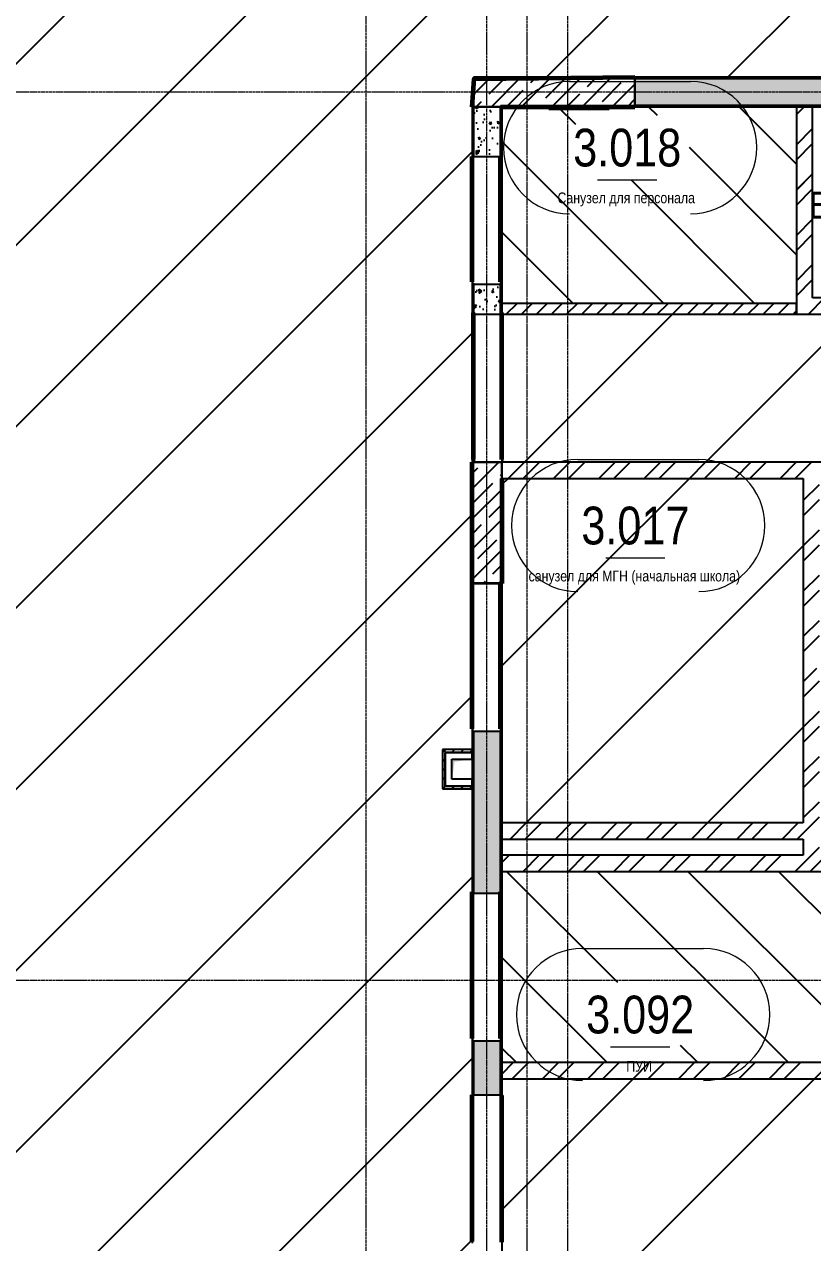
# Model space of a CAD drawing. Header units: millimetres. Extents: x 538266 to 1167394, y 114608 to 637157.
# Drawn here: x 1055296 to 1061154, y 549421 to 558471 of the extents above; entities that cross this region are included whole.
import ezdxf
from ezdxf.enums import TextEntityAlignment as Align

# ---------------------------------------------------------------- set-up
doc = ezdxf.new("R2010")
doc.units = ezdxf.units.MM
doc.linetypes.add('CENTER2', pattern=[28.575, 19.05, -3.175, 3.175, -3.175])
doc.linetypes.add('HIDDEN2', pattern=[4.7625, 3.175, -1.5875])
doc.layers.get('Defpoints').update_dxf_attribs({"color": 140})
for name, color, linetype, lineweight in [('0) шт стен 3 эт', 150, 'Continuous', 60), ('АР_Area', 5, 'Continuous', 5), ('АР_Колонны', 70, 'Continuous', 30), ('АР_Стены ГКЛ', 1, 'Continuous', 15), ('АР_Стены ЖБ', 7, 'Continuous', 35), ('АР_Стены кирпич', 32, 'Continuous', 20), ('АР_Стены ПЕНОблок', 52, 'Continuous', 20), ('АР_Тонкая', 254, 'Continuous', 5), ('АР_Штриховка', 8, 'Continuous', 0), ('ВК_Шахты', 5, 'Continuous', 9)]:
    doc.layers.add(name, color=color, linetype=linetype, lineweight=lineweight)
doc.layers.add('РД_Оси_100', color=7, linetype='Continuous', lineweight=0, true_color=0x525252)
doc.layers.add('РД_Проем', color=230, linetype='Continuous', lineweight=0, plot=False)
doc.layers.add('РД_проем_инж перемыч_подсчет', color=50, linetype='Continuous', plot=False)
doc.layers.add('ФВ-5', color=7, linetype='Continuous')
doc.styles.add('style1', font='ARIALN.TTF')
pattern_1 = [(45, (480135.4, 374055.5), (-168.3798, 168.3798), []), (45, (480247.65, 374055.5), (-168.3798, 168.3798), [])]

# ---------------------------------------------------------------- blocks, each defined once
blk = doc.blocks.new('СОШ_2200_АР_ОСИ_М100_28.05.24')
at = {"layer": 'РД_Оси_100', "color": 251, "linetype": 'CENTER2', "true_color": 0x636466}
for p, q in [((29555, 61200), (-5954.958, 61200)), ((29555, 54600), (-5954.958, 54600))]:
    blk.add_line(p, q, dxfattribs=at)
for points in [[(11400, 139938.679), (11400, -6155)], [(12000.12, -6155), (12300, -5755), (12300, 139538.679), (12000, 139938.679)], [(12600, -6155), (12600, 139938.679)], [(13200, -6155), (12900, -5755), (12900, 139538.679), (13220.167, 139939.357)]]:
    blk.add_lwpolyline(points, dxfattribs=at)
blk = doc.blocks.new('MOK-МаркаПом_овал_ареал')
for p, q in [((-5.36, 6.14), (5.89, 6.14)), ((-2.75, -3), (2.75, -3))]:
    blk.add_line(p, q)
for centre, radius, start, end in [((-5.36, 0), 6.14, 90, 270), ((5.89, 0), 6.14, 270, 90), ((-7.41, 0), 7.16, 0, 0.001)]:
    blk.add_arc(centre, radius, start, end)
at = {"color": 0, "style": 'style1'}
blk.add_attdef('АР-ПОМЕЩЕНИЕ:НОМЕР', text='', height=3, dxfattribs=at).set_placement((0.26, 0), align=Align.MIDDLE)
at = {"layer": 'Defpoints', "color": 2, "style": 'style1'}
blk.add_attdef('АР-ПОМЕЩЕНИЕ:НАИМЕНОВАНИЕ', text='', height=1, dxfattribs=at).set_placement((-0.09, -4.81), align=Align.MIDDLE)
blk = doc.blocks.new('3_этаж1')
at = {"layer": 'АР_Стены ГКЛ', "linetype": 'Continuous', "lineweight": 25, "true_color": 0x000000}
h = blk.add_hatch(dxfattribs=at)
h.set_pattern_fill('ANSI31', color=18, scale=15, style=0)
h.set_pattern_definition([(45, (480135.397, 374055.493), (-33.6759605, 33.6759605), [])])
h.paths.add_polyline_path([(696353.6, 552793.5), (696373.6, 552813.5), (696373.6, 553063.5), (696353.6, 553083.5)], flags=0)
h = blk.add_hatch(dxfattribs=at)
h.set_pattern_fill('ANSI31', color=18, scale=15, style=0)
h.set_pattern_definition([(45, (480135.397, 374055.493), (-33.6759605, 33.6759605), [])])
h.paths.add_polyline_path([(696353.6, 553083.5), (696373.6, 553063.5), (696573.6, 553063.5), (696573.6, 553083.5)], flags=0)
h = blk.add_hatch(dxfattribs=at)
h.set_pattern_fill('ANSI31', color=18, scale=15, angle=360, style=0)
h.set_pattern_definition([(45, (480135.397, 374055.493), (-33.6759605, 33.6759605), [])])
h.paths.add_polyline_path([(696573.6, 552793.5), (696573.6, 552813.5), (696373.6, 552813.5), (696353.6, 552793.5)], flags=0)
at = {"layer": 'АР_Штриховка', "linetype": 'Continuous', "lineweight": 25, "true_color": 0x000000}
h = blk.add_hatch(dxfattribs=at)
h.set_pattern_fill('AR-CONC', color=18, angle=405, style=0)
h.set_pattern_definition([(95, (480135.4, 374055.5), (140.09465, 117.55338), [19.05, -209.55]), (40, (480135.4, 374055.5), (-160.01845, 110.17673), [15.24, -167.64058]), (145.451445, (480147.07, 374065.29), (-19.9238, 227.7301), [16.19001, -178.09024]), (91.1842, (480099.48, 374091.41), (221.41024, 161.95341), [28.575, -314.325]), (141.63556, (480117.93, 374104.9), (-7.08662, 342.82676), [24.28502, -267.1356]), (36.18415, (480099.48, 374091.4), (-7.08662, 342.82676), [22.85997, -251.45973]), (66, (480126.42, 374100.4), (179.51998, 34.89515), [19.05, -209.55]), (11, (480126.42, 374100.4), (-86.53993, 173.94119), [15.24, -167.64]), (116.451445, (480141.38, 374103.3), (92.98005, 208.83634), [16.19001, -178.08994]), (82.5, (480135.4, 374055.49), (-57.605469, 61.973414), [0, -165.608, 0, -170.18, 0, -168.275]), (52.5, (480135.4, 374055.49), (-23.589727, 118.087), [0, -97.028, 0, -161.798, 0, -64.135]), (12.5, (480095.345, 374015.44), (99.927863, 91.826196), [0, -63.5, 0, -198.12, 0, -262.89]), (2.5, (480077.38, 373997.48), (86.763904, 122.722393), [0, -82.55, 0, -131.572, 0, -186.69])])
h.paths.add_polyline_path([(704363.6, 557868.7), (704363.6, 558068.7), (697783.6, 558068.7), (697783.6, 557868.7)], flags=0)
h = blk.add_hatch(dxfattribs=at)
h.set_pattern_fill('AR-CONC', color=18, angle=45, style=0)
h.set_pattern_definition([(95, (480135.4, 374055.5), (140.09465, 117.55338), [19.05, -209.55]), (40, (480135.4, 374055.5), (-160.01845, 110.17673), [15.24, -167.64058]), (145.451445, (480147.07, 374065.29), (-19.9238, 227.7301), [16.19001, -178.09024]), (91.1842, (480099.48, 374091.41), (221.41024, 161.95341), [28.575, -314.325]), (141.63556, (480117.93, 374104.9), (-7.08662, 342.82676), [24.28502, -267.1356]), (36.18415, (480099.48, 374091.4), (-7.08662, 342.82676), [22.85997, -251.45973]), (66, (480126.42, 374100.4), (179.51998, 34.89515), [19.05, -209.55]), (11, (480126.42, 374100.4), (-86.53993, 173.94119), [15.24, -167.64]), (116.451445, (480141.38, 374103.3), (92.98005, 208.83634), [16.19001, -178.08994]), (82.5, (480135.4, 374055.49), (-57.605469, 61.973414), [0, -165.608, 0, -170.18, 0, -168.275]), (52.5, (480135.4, 374055.49), (-23.589727, 118.087), [0, -97.028, 0, -161.798, 0, -64.135]), (12.5, (480095.345, 374015.44), (99.927863, 91.826196), [0, -63.5, 0, -198.12, 0, -262.89]), (2.5, (480077.38, 373997.48), (86.763904, 122.722393), [0, -82.55, 0, -131.572, 0, -186.69])])
h.paths.add_polyline_path([(696583.6, 555218.7), (696783.6, 555218.7), (696783.6, 555218.7), (696583.6, 555218.7)], flags=0)
h.paths.add_polyline_path([(696583.6, 556318.7), (696783.6, 556318.7), (696783.6, 556538.7), (696583.6, 556538.7)], flags=0)
h.paths.add_polyline_path([(696583.6, 557488.7), (696783.6, 557488.7), (696783.6, 557858.7), (696583.6, 557858.7)], flags=0)
h = blk.add_hatch(dxfattribs=at)
h.set_pattern_fill('ANSI32', color=18, scale=25, angle=-360, style=0)
h.set_pattern_definition(pattern_1)
h.paths.add_polyline_path([(699103.6, 557868.7), (698983.6, 557868.7), (698983.6, 556318.7), (699103.6, 556438.7)], flags=0)
at = {"layer": 'АР_Штриховка', "linetype": 'Continuous', "lineweight": 25, "ltscale": 0.5, "true_color": 0x000000}
h = blk.add_hatch(dxfattribs=at)
h.set_pattern_fill('ANSI31', color=18, scale=25, angle=360, style=0)
h.set_pattern_definition([(45, (480135.4, 374055.49), (-56.1266, 56.1266), [])])
h.paths.add_polyline_path([(698983.6, 556318.7), (698983.6, 556398.7), (696783.6, 556398.7), (696783.6, 556318.7)], flags=0)
at = {"layer": 'АР_Штриховка', "linetype": 'Continuous', "lineweight": 25, "true_color": 0x000000}
h = blk.add_hatch(dxfattribs=at)
h.set_pattern_fill('ANSI32', color=18, scale=25, style=0)
h.set_pattern_definition([(45, (480135.4, 374055.5), (-168.3798, 168.3798), []), (45, (480247.65, 374055.5), (-168.3798, 168.3798), [])])
h.paths.add_polyline_path([(699103.6, 556438.7), (698983.6, 556318.7), (699353.6, 556318.7), (699393.6, 556408.7), (699353.6, 556438.7)], flags=0)
h.paths.add_polyline_path([(699473.6, 556438.7), (699393.6, 556408.7), (699353.6, 556318.7), (701753.6, 556318.7), (701713.6, 556408.7), (701633.6, 556438.7)], flags=0)
h.paths.add_polyline_path([(701753.6, 556438.7), (701713.6, 556408.7), (701753.6, 556318.7)], flags=0)
h = blk.add_hatch(dxfattribs=at)
h.set_pattern_fill('ANSI32', color=18, scale=25, angle=-360, style=0)
h.set_pattern_definition([(45, (480135.4, 374055.5), (-168.3798, 168.3798), []), (45, (480247.65, 374055.5), (-168.3798, 168.3798), [])])
h.paths.add_polyline_path([(696793.6, 555218.7), (696793.6, 555098.7), (699033.6, 555098.7), (699073.6, 555128.7), (699033.6, 555218.7)], flags=0)
h.paths.add_polyline_path([(699033.6, 555218.7), (699073.6, 555128.7), (699153.6, 555098.7), (699653.6, 555098.7), (699653.6, 555218.7)], flags=0)
h = blk.add_hatch(dxfattribs=at)
h.set_pattern_fill('ANSI32', color=18, scale=25, angle=-360, style=0)
h.set_pattern_definition(pattern_1)
h.paths.add_polyline_path([(699153.6, 555098.7), (699073.6, 555128.7), (699033.6, 555098.7), (699033.6, 553664), (699123.6, 553704), (699153.6, 553784)], flags=0)
h.paths.add_polyline_path([(699153.6, 553664), (699123.6, 553704), (699033.6, 553664), (699033.6, 552538.7), (699063.6, 552498.7), (699153.6, 552538.7)], flags=0)
h.paths.add_polyline_path([(699153.6, 552538.7), (699063.6, 552498.7), (699033.6, 552418.7), (699033.6, 552298.7), (699073.6, 552268.7), (699153.6, 552298.7)], flags=0)
h = blk.add_hatch(dxfattribs=at)
h.set_pattern_fill('AR-CONC', color=18, angle=45, style=0)
h.set_pattern_definition([(95, (480135.4, 374055.5), (140.09465, 117.55338), [19.05, -209.55]), (40, (480135.4, 374055.5), (-160.01845, 110.17673), [15.24, -167.64058]), (145.451445, (480147.07, 374065.29), (-19.9238, 227.7301), [16.19001, -178.09024]), (91.1842, (480099.48, 374091.41), (221.41024, 161.95341), [28.575, -314.325]), (141.63556, (480117.93, 374104.9), (-7.08662, 342.82676), [24.28502, -267.1356]), (36.18415, (480099.48, 374091.4), (-7.08662, 342.82676), [22.85997, -251.45973]), (66, (480126.42, 374100.4), (179.51998, 34.89515), [19.05, -209.55]), (11, (480126.42, 374100.4), (-86.53993, 173.94119), [15.24, -167.64]), (116.451445, (480141.38, 374103.3), (92.98005, 208.83634), [16.19001, -178.08994]), (82.5, (480135.4, 374055.49), (-57.605469, 61.973414), [0, -165.608, 0, -170.18, 0, -168.275]), (52.5, (480135.4, 374055.49), (-23.589727, 118.087), [0, -97.028, 0, -161.798, 0, -64.135]), (12.5, (480095.345, 374015.44), (99.927863, 91.826196), [0, -63.5, 0, -198.12, 0, -262.89]), (2.5, (480077.38, 373997.48), (86.763904, 122.722393), [0, -82.55, 0, -131.572, 0, -186.69])])
h.paths.add_polyline_path([(696583.6, 549417.7), (696783.6, 549417.7), (696783.6, 549418.7), (696583.6, 549418.7)], flags=0)
h.paths.add_polyline_path([(696583.6, 550518.7), (696783.6, 550518.7), (696783.6, 550638.7), (696583.6, 550638.7)], flags=0)
h.paths.add_polyline_path([(696583.6, 550638.7), (696783.6, 550638.7), (696783.6, 550918.7), (696583.6, 550918.7)], flags=0)
h.paths.add_polyline_path([(696583.6, 552018.7), (696783.6, 552018.7), (696783.6, 552298.7), (696583.6, 552298.7)], flags=0)
h.paths.add_polyline_path([(696583.6, 552298.7), (696783.6, 552298.7), (696783.6, 552538.7), (696583.6, 552538.7)], flags=0)
h.paths.add_polyline_path([(696583.6, 552538.7), (696783.6, 552538.7), (696783.6, 553218.7), (696583.6, 553218.7)], flags=0)
h.paths.add_polyline_path([(696583.6, 554318.7), (696783.6, 554318.7), (696783.6, 554319.7), (696583.6, 554319.7)], flags=0)
h = blk.add_hatch(dxfattribs=at)
h.set_pattern_fill('ANSI32', color=18, scale=25, angle=360, style=0)
h.set_pattern_definition(pattern_1)
h.paths.add_polyline_path([(699033.6, 552418.7), (699063.6, 552498.7), (699033.6, 552538.7), (696793.6, 552538.7), (696793.6, 552418.7)], flags=0)
h = blk.add_hatch(dxfattribs=at)
h.set_pattern_fill('ANSI32', color=18, scale=25, angle=360, style=0)
h.set_pattern_definition(pattern_1)
h.paths.add_polyline_path([(704383.6, 552178.7), (704383.6, 552298.7), (702623.5, 552298.7), (702583.5, 552268.7), (702623.5, 552178.7)], flags=0)
h.paths.add_polyline_path([(702623.5, 552178.7), (702583.5, 552268.7), (702503.5, 552298.7), (701553.6, 552298.7), (701513.6, 552268.7), (701553.6, 552178.7)], flags=0)
h.paths.add_polyline_path([(701553.6, 552178.7), (701513.6, 552268.7), (701433.6, 552298.7), (700603.6, 552298.7), (700563.6, 552208.7), (700603.6, 552178.7)], flags=0)
h.paths.add_polyline_path([(700483.6, 552178.7), (700563.6, 552208.7), (700603.6, 552298.7), (699873.6, 552298.7), (699793.6, 552268.7), (699753.6, 552178.7)], flags=0)
h.paths.add_polyline_path([(699753.6, 552178.7), (699793.6, 552268.7), (699753.6, 552298.7), (699153.6, 552298.7), (699073.6, 552268.7), (699033.6, 552178.7)], flags=0)
h.paths.add_polyline_path([(699033.6, 552178.7), (699073.6, 552268.7), (699033.6, 552298.7), (696793.6, 552298.7), (696793.6, 552178.7)], flags=0)
h = blk.add_hatch(dxfattribs=at)
h.set_pattern_fill('ANSI32', color=18, scale=25, style=0)
h.set_pattern_definition([(45, (480135.4, 374055.5), (-168.3798, 168.3798), []), (45, (480247.65, 374055.5), (-168.3798, 168.3798), [])])
h.paths.add_polyline_path([(696793.6, 550758.7), (696793.6, 550638.7), (700603.6, 550638.7), (700563.6, 550728.7), (700483.6, 550758.7)], flags=0)
h.paths.add_polyline_path([(700603.6, 550758.7), (700563.6, 550728.7), (700603.6, 550638.7), (700803.6, 550638.7), (700803.6, 550758.7)], flags=0)
at = {"color": 18, "lineweight": 25, "true_color": 0x000000}
for p, q in [((697642.8, 557858.7), (697092.8, 557858.7)), ((697092.8, 557858.7), (697642.8, 557858.7)), ((697642.8, 557858.7), (697092.8, 557858.7)), ((697092.8, 557858.7), (697642.8, 557858.7)), ((697592.4, 557838.7), (697143.1, 557838.7)), ((697592.4, 557838.7), (697143.1, 557838.7))]:
    blk.add_line(p, q, dxfattribs=at)
at = {"color": 18, "linetype": 'Continuous', "lineweight": 25, "true_color": 0x000000}
for p, q in [((696423.6, 552863.5), (696423.6, 553013.5)), ((696423.6, 553013.5), (696573.6, 553013.5)), ((696423.6, 552863.5), (696423.6, 553013.5)), ((696423.6, 553013.5), (696573.6, 553013.5)), ((696573.6, 553013.5), (696573.6, 552863.5)), ((696573.6, 553013.5), (696573.6, 552863.5)), ((696573.6, 552863.5), (696423.6, 552863.5)), ((696573.6, 552863.5), (696423.6, 552863.5))]:
    blk.add_line(p, q, dxfattribs=at)
blk.add_solid([(696423.6, 552863.5), (696423.6, 553013.5), (696443.8, 552993), (696573.6, 553013.5)], dxfattribs=at)
blk.add_solid([(696423.6, 552863.5), (696423.6, 553013.5), (696443.8, 552993), (696573.6, 553013.5)], dxfattribs=at)
at = {"layer": 'АР_Колонны', "color": 18, "linetype": 'HIDDEN2', "lineweight": 25, "true_color": 0x000000}
for p, q in [((696583.6, 558078.7), (697783.6, 558078.7)), ((696583.6, 557858.7), (696583.6, 558078.7)), ((697783.6, 558078.7), (697783.6, 557858.7)), ((697783.6, 557858.7), (696583.6, 557858.7)), ((696573.6, 555218.7), (696793.6, 555218.7)), ((696573.6, 554318.7), (696573.6, 555218.7)), ((696793.6, 555218.7), (696793.6, 554318.7)), ((696793.6, 554318.7), (696573.6, 554318.7))]:
    blk.add_line(p, q, dxfattribs=at)
at = {"layer": 'АР_Колонны', "color": 18, "linetype": 'Continuous', "lineweight": 25, "true_color": 0x000000}
for p, q in [((696583.6, 558078.7), (696583.6, 557858.7)), ((697783.6, 558078.7), (696583.6, 558078.7)), ((697783.6, 558078.7), (696583.6, 558078.7)), ((696583.6, 558078.7), (696583.6, 557858.7)), ((697783.6, 557858.7), (697783.6, 558078.7)), ((697783.6, 557858.7), (697783.6, 558078.7)), ((696583.6, 557858.7), (697783.6, 557858.7)), ((696583.6, 557858.7), (697783.6, 557858.7)), ((696793.6, 555218.7), (696573.6, 555218.7)), ((696573.6, 555218.7), (696573.6, 554318.7)), ((696793.6, 555218.7), (696573.6, 555218.7)), ((696573.6, 555218.7), (696573.6, 554318.7)), ((696793.6, 554318.7), (696793.6, 555218.7)), ((696793.6, 554318.7), (696793.6, 555218.7)), ((696573.6, 554318.7), (696793.6, 554318.7)), ((696573.6, 554318.7), (696793.6, 554318.7))]:
    blk.add_line(p, q, dxfattribs=at)
at = {"layer": 'АР_Стены ГКЛ', "color": 18, "linetype": 'Continuous', "lineweight": 25, "true_color": 0x000000}
for p, q in [((696353.6, 553083.5), (696353.6, 552793.5)), ((696573.6, 553083.5), (696353.6, 553083.5)), ((696373.6, 553063.5), (696373.6, 552813.5)), ((696373.6, 552813.5), (696373.6, 553063.5)), ((696573.6, 553063.5), (696373.6, 553063.5)), ((696373.6, 553063.5), (696573.6, 553063.5)), ((696573.6, 553063.5), (696573.6, 553083.5)), ((696573.6, 553013.5), (696573.6, 553063.5)), ((696423.6, 552863.5), (696423.6, 553013.5)), ((696423.6, 553013.5), (696573.6, 553013.5)), ((696573.6, 552863.5), (696423.6, 552863.5)), ((696573.6, 552813.5), (696573.6, 552863.5)), ((696353.6, 552793.5), (696573.6, 552793.5)), ((696373.6, 552813.5), (696573.6, 552813.5)), ((696573.6, 552813.5), (696373.6, 552813.5)), ((696573.6, 552793.5), (696573.6, 552813.5))]:
    blk.add_line(p, q, dxfattribs=at)
at = {"layer": 'АР_Стены ЖБ', "color": 18, "linetype": 'Continuous', "lineweight": 25, "true_color": 0x000000}
for p, q in [((697783.6, 558078.7), (696583.6, 558078.7)), ((696583.6, 558078.7), (696583.6, 557858.7)), ((697783.6, 557858.7), (697783.6, 558078.7)), ((696583.6, 557858.7), (697783.6, 557858.7)), ((696793.6, 555218.7), (696573.6, 555218.7)), ((696573.6, 555218.7), (696573.6, 554318.7)), ((696793.6, 554318.7), (696793.6, 555218.7)), ((696573.6, 554318.7), (696793.6, 554318.7))]:
    blk.add_line(p, q, dxfattribs=at)
at = {"layer": 'АР_Стены кирпич', "color": 18, "linetype": 'Continuous', "lineweight": 25, "true_color": 0x000000}
for p, q in [((699103.6, 557868.7), (698983.6, 557868.7)), ((698983.6, 557868.7), (698983.6, 556318.7)), ((699103.6, 556438.7), (699103.6, 557868.7)), ((699353.6, 556438.7), (699103.6, 556438.7)), ((698983.6, 556318.7), (699353.6, 556318.7)), ((696793.6, 555218.7), (696793.6, 555098.7)), ((699033.6, 555218.7), (696793.6, 555218.7)), ((699653.6, 555218.7), (699033.6, 555218.7)), ((696793.6, 555098.7), (699033.6, 555098.7)), ((699033.6, 555098.7), (699033.6, 553664)), ((699033.6, 553664), (699033.6, 552538.7)), ((699033.6, 552538.7), (696793.6, 552538.7)), ((696793.6, 552538.7), (696793.6, 552418.7)), ((696793.6, 552418.7), (699033.6, 552418.7)), ((699033.6, 552418.7), (699033.6, 552298.7)), ((699033.6, 552298.7), (696793.6, 552298.7)), ((696793.6, 552298.7), (696793.6, 552178.7)), ((696793.6, 552178.7), (699033.6, 552178.7)), ((699033.6, 552178.7), (699753.6, 552178.7)), ((696793.6, 550758.7), (696793.6, 550638.7)), ((700483.6, 550758.7), (696793.6, 550758.7)), ((696793.6, 550638.7), (700603.6, 550638.7))]:
    blk.add_line(p, q, dxfattribs=at)
at = {"layer": 'АР_Стены ПЕНОблок', "color": 18, "linetype": 'Continuous', "lineweight": 25, "true_color": 0x000000}
for p, q in [((704363.6, 558068.7), (697783.6, 558068.7)), ((697783.6, 558068.7), (697783.6, 557868.7)), ((696783.6, 557858.7), (696583.6, 557858.7)), ((696583.6, 557858.7), (696583.6, 557488.7)), ((696783.6, 557488.7), (696783.6, 557858.7)), ((697783.6, 557868.7), (704363.6, 557868.7)), ((696583.6, 557488.7), (696783.6, 557488.7)), ((696583.6, 556548.5), (696583.6, 556547.5)), ((696783.6, 556538.7), (696583.6, 556538.7)), ((696583.6, 556538.7), (696583.6, 556318.7)), ((696783.6, 556318.7), (696783.6, 556538.7)), ((696793.6, 556548.5), (696793.6, 556547.5)), ((698983.6, 556398.7), (696783.6, 556398.7)), ((696783.6, 556398.7), (696783.6, 556318.7)), ((698983.6, 556318.7), (698983.6, 556398.7)), ((696583.6, 556318.7), (696783.6, 556318.7)), ((696783.6, 556318.7), (698983.6, 556318.7)), ((696583.6, 555218.7), (696783.6, 555218.7)), ((696783.6, 555218.7), (696583.6, 555218.7)), ((696583.6, 555218.7), (696583.6, 555218.7)), ((696593.6, 555228.5), (696593.6, 555227.5)), ((696783.6, 555218.7), (696783.6, 555218.7)), ((696803.6, 555228.5), (696803.6, 555227.5)), ((696783.6, 554319.7), (696583.6, 554319.7)), ((696583.6, 554319.7), (696583.6, 554318.7)), ((696583.6, 554318.7), (696783.6, 554318.7)), ((696783.6, 554318.7), (696783.6, 554319.7)), ((696583.6, 553228.5), (696583.6, 553227.5)), ((696783.6, 553218.7), (696583.6, 553218.7)), ((696583.6, 553218.7), (696583.6, 552538.7)), ((696783.6, 552538.7), (696783.6, 553218.7)), ((696793.6, 553228.5), (696793.6, 553227.5)), ((696583.6, 552538.7), (696583.6, 552298.7)), ((696783.6, 552298.7), (696783.6, 552538.7)), ((696583.6, 552298.7), (696583.6, 552018.7)), ((696783.6, 552018.7), (696783.6, 552298.7)), ((696583.6, 552018.7), (696783.6, 552018.7)), ((696583.6, 550928.5), (696583.6, 550927.5)), ((696783.6, 550918.7), (696583.6, 550918.7)), ((696583.6, 550918.7), (696583.6, 550638.7)), ((696783.6, 550638.7), (696783.6, 550918.7)), ((696793.6, 550928.5), (696793.6, 550927.5)), ((696583.6, 550638.7), (696583.6, 550518.7)), ((696783.6, 550518.7), (696783.6, 550638.7)), ((696583.6, 550518.7), (696783.6, 550518.7))]:
    blk.add_line(p, q, dxfattribs=at)
at = {"layer": 'АР_Тонкая', "color": 18, "linetype": 'Continuous', "lineweight": 25, "true_color": 0x000000}
for p, q in [((704363.6, 558078.7), (697783.6, 558078.7)), ((697783.6, 558078.7), (697783.6, 558068.7)), ((697783.6, 558068.7), (704363.6, 558068.7)), ((696583.6, 557858.7), (696573.6, 557858.7)), ((696573.6, 557858.7), (696573.6, 557488.7)), ((696583.6, 557488.7), (696583.6, 557858.7)), ((696793.6, 557858.7), (696783.6, 557858.7)), ((696783.6, 557858.7), (696783.6, 557488.7)), ((696793.6, 557488.7), (696793.6, 557858.7)), ((704363.6, 557868.7), (697783.6, 557868.7)), ((697783.6, 557868.7), (697783.6, 557858.7)), ((697783.6, 557858.7), (704363.6, 557858.7)), ((696573.6, 557648.5), (696583.6, 557648.5)), ((696783.6, 557648.5), (696793.6, 557648.5)), ((696573.6, 557488.7), (696583.6, 557488.7)), ((696783.6, 557488.7), (696793.6, 557488.7)), ((696583.6, 556548.5), (696573.6, 556548.5)), ((696573.6, 556548.5), (696573.6, 556547.5)), ((696573.6, 556547.5), (696583.6, 556547.5)), ((696583.6, 556538.7), (696573.6, 556538.7)), ((696573.6, 556538.7), (696573.6, 556318.7)), ((696583.6, 556547.5), (696583.6, 556548.5)), ((696583.6, 556318.7), (696583.6, 556538.7)), ((696793.6, 556548.5), (696783.6, 556548.5)), ((696783.6, 556548.5), (696783.6, 556547.5)), ((696783.6, 556547.5), (696793.6, 556547.5)), ((696793.6, 556538.7), (696783.6, 556538.7)), ((696783.6, 556538.7), (696783.6, 556318.7)), ((696793.6, 556547.5), (696793.6, 556548.5)), ((696793.6, 556318.7), (696793.6, 556538.7)), ((696573.6, 556318.7), (696583.6, 556318.7)), ((696583.6, 556328.5), (696593.6, 556328.5)), ((696783.6, 556318.7), (696793.6, 556318.7)), ((696793.6, 556328.5), (696803.6, 556328.5)), ((696573.6, 555218.7), (696583.6, 555218.7)), ((696583.6, 555218.7), (696573.6, 555218.7)), ((696573.6, 555218.7), (696573.6, 555218.7)), ((696593.6, 555228.5), (696583.6, 555228.5)), ((696583.6, 555228.5), (696583.6, 555227.5)), ((696583.6, 555227.5), (696593.6, 555227.5)), ((696583.6, 555218.7), (696583.6, 555218.7)), ((696593.6, 555227.5), (696593.6, 555228.5)), ((696783.6, 555218.7), (696793.6, 555218.7)), ((696793.6, 555218.7), (696783.6, 555218.7)), ((696783.6, 555218.7), (696783.6, 555218.7)), ((696803.6, 555228.5), (696793.6, 555228.5)), ((696793.6, 555228.5), (696793.6, 555227.5)), ((696793.6, 555227.5), (696803.6, 555227.5)), ((696793.6, 555218.7), (696793.6, 555218.7)), ((696803.6, 555227.5), (696803.6, 555228.5)), ((696573.6, 554328.5), (696583.6, 554328.5)), ((696583.6, 554319.7), (696573.6, 554319.7)), ((696573.6, 554319.7), (696573.6, 554318.7)), ((696573.6, 554318.7), (696583.6, 554318.7)), ((696583.6, 554318.7), (696583.6, 554319.7)), ((696783.6, 554328.5), (696793.6, 554328.5)), ((696793.6, 554319.7), (696783.6, 554319.7)), ((696783.6, 554319.7), (696783.6, 554318.7)), ((696783.6, 554318.7), (696793.6, 554318.7)), ((696793.6, 554318.7), (696793.6, 554319.7)), ((696583.6, 553228.5), (696573.6, 553228.5)), ((696573.6, 553228.5), (696573.6, 553227.5)), ((696573.6, 553227.5), (696583.6, 553227.5)), ((696583.6, 553218.7), (696573.6, 553218.7)), ((696573.6, 553218.7), (696573.6, 552538.7)), ((696583.6, 553227.5), (696583.6, 553228.5)), ((696583.6, 552538.7), (696583.6, 553218.7)), ((696793.6, 553228.5), (696783.6, 553228.5)), ((696783.6, 553228.5), (696783.6, 553227.5)), ((696783.6, 553227.5), (696793.6, 553227.5)), ((696793.6, 553218.7), (696783.6, 553218.7)), ((696783.6, 553218.7), (696783.6, 552538.7)), ((696793.6, 553227.5), (696793.6, 553228.5)), ((696793.6, 552538.7), (696793.6, 553218.7)), ((696573.6, 552538.7), (696573.6, 552298.7)), ((696583.6, 552298.7), (696583.6, 552538.7)), ((696783.6, 552538.7), (696783.6, 552298.7)), ((696793.6, 552298.7), (696793.6, 552538.7)), ((696573.6, 552298.7), (696573.6, 552018.7)), ((696583.6, 552018.7), (696583.6, 552298.7)), ((696783.6, 552298.7), (696783.6, 552018.7)), ((696793.6, 552018.7), (696793.6, 552298.7)), ((696573.6, 552028.5), (696583.6, 552028.5)), ((696573.6, 552018.7), (696583.6, 552018.7)), ((696783.6, 552028.5), (696793.6, 552028.5)), ((696783.6, 552018.7), (696793.6, 552018.7)), ((696583.6, 550928.5), (696573.6, 550928.5)), ((696573.6, 550928.5), (696573.6, 550927.5)), ((696573.6, 550927.5), (696583.6, 550927.5)), ((696583.6, 550918.7), (696573.6, 550918.7)), ((696573.6, 550918.7), (696573.6, 550638.7)), ((696583.6, 550927.5), (696583.6, 550928.5)), ((696583.6, 550638.7), (696583.6, 550918.7)), ((696793.6, 550928.5), (696783.6, 550928.5)), ((696783.6, 550928.5), (696783.6, 550927.5)), ((696783.6, 550927.5), (696793.6, 550927.5)), ((696793.6, 550918.7), (696783.6, 550918.7)), ((696783.6, 550918.7), (696783.6, 550638.7)), ((696793.6, 550927.5), (696793.6, 550928.5)), ((696793.6, 550638.7), (696793.6, 550918.7)), ((696573.6, 550638.7), (696573.6, 550518.7)), ((696583.6, 550518.7), (696583.6, 550638.7)), ((696783.6, 550638.7), (696783.6, 550518.7)), ((696793.6, 550518.7), (696793.6, 550638.7)), ((696573.6, 550518.7), (696583.6, 550518.7)), ((696783.6, 550518.7), (696793.6, 550518.7)), ((696793.6, 550514.2), (696803.6, 550514.2))]:
    blk.add_line(p, q, dxfattribs=at)
at = {"layer": 'АР_Штриховка', "color": 18, "linetype": 'Continuous', "lineweight": 25, "true_color": 0x000000}
for p, q in [((696583.6, 557950.2), (696712.1, 558078.7)), ((696587.6, 558066.6), (696599.8, 558078.7)), ((696699.9, 557954.3), (696824.3, 558078.7)), ((696716.6, 557858.7), (696936.6, 558078.7)), ((696941.1, 557858.7), (697161.1, 558078.7)), ((697008.6, 558038.5), (697048.8, 558078.7)), ((697120.8, 557926.2), (697261.2, 558066.6)), ((697165.6, 557858.7), (697385.6, 558078.7)), ((697390.1, 557858.7), (697610.1, 558078.7)), ((697429.5, 558010.4), (697497.8, 558078.7)), ((697541.8, 557898.2), (697682.1, 558038.5)), ((697614.6, 557858.7), (697783.6, 558027.7)), ((696828.8, 557858.7), (696952.5, 557982.4)), ((697277.8, 557858.7), (697373.4, 557954.3)), ((696604.3, 557858.7), (696643.8, 557898.2)), ((697053.3, 557858.7), (697064.7, 557870.1)), ((697726.9, 557858.7), (697783.6, 557915.5)), ((696573.6, 556538.7), (696583.3, 556548.5)), ((696783.6, 556538.7), (696793.3, 556548.5)), ((696573.6, 555021.7), (696770.7, 555218.7)), ((696583.6, 555218.7), (696593.3, 555228.5)), ((696793.6, 555218.8), (696803.3, 555228.5)), ((696573.6, 555133.9), (696615.7, 555176)), ((696784.1, 555119.9), (696793.6, 555129.4)), ((696587.6, 554923.5), (696727.9, 555063.8)), ((696573.6, 554797.2), (696793.6, 555017.2)), ((696699.9, 554811.2), (696793.6, 554904.9)), ((696573.6, 554572.6), (696793.6, 554792.6)), ((696573.6, 554684.9), (696643.8, 554755.1)), ((696615.7, 554502.5), (696756, 554642.8)), ((696573.6, 554348.1), (696793.6, 554568.1)), ((696727.9, 554390.3), (696793.6, 554455.9)), ((696656.4, 554318.7), (696671.8, 554334.1)), ((696768.7, 554318.7), (696793.6, 554343.6)), ((696573.6, 553218.7), (696583.3, 553228.5)), ((696783.6, 553218.7), (696793.3, 553228.5)), ((696573.6, 550918.7), (696583.3, 550928.5)), ((696783.6, 550918.7), (696793.3, 550928.5))]:
    blk.add_line(p, q, dxfattribs=at)
at = {"layer": 'РД_Проем', "color": 18, "linetype": 'Continuous', "lineweight": 25, "true_color": 0x000000}
for p, q in [((696573.6, 557648.5), (696573.6, 556548.5)), ((696783.6, 557648.5), (696783.6, 556548.5)), ((696573.6, 557488.7), (696573.6, 556538.7)), ((696793.6, 557488.7), (696793.6, 556538.7)), ((696573.6, 556318.7), (696573.6, 555218.7)), ((696583.6, 556328.5), (696583.6, 555228.5)), ((696793.6, 556328.5), (696793.6, 555228.5)), ((696793.6, 556318.7), (696793.6, 555218.7)), ((696573.6, 554328.5), (696573.6, 553228.5)), ((696573.6, 554318.7), (696573.6, 553218.7)), ((696783.6, 554328.5), (696783.6, 553228.5)), ((696793.6, 554318.7), (696793.6, 553218.7)), ((696573.6, 552028.5), (696573.6, 550928.5)), ((696573.6, 552018.7), (696573.6, 550918.7)), ((696783.6, 552028.5), (696783.6, 550928.5)), ((696793.6, 552018.7), (696793.6, 550918.7)), ((696573.6, 550518.7), (696573.6, 549418.7)), ((696793.6, 550518.7), (696793.6, 549418.7)), ((696793.6, 550514.2), (696793.6, 549414.2))]:
    blk.add_line(p, q, dxfattribs=at)
at = {"layer": 'РД_проем_инж перемыч_подсчет', "color": 18, "linetype": 'Continuous', "lineweight": 25, "true_color": 0x000000}
for p, q in [((696573.6, 557668.7), (696573.6, 555218.7)), ((696793.6, 557668.7), (696793.6, 555218.7)), ((696573.6, 554318.7), (696573.6, 553018.7)), ((696793.6, 554318.7), (696793.6, 553018.7)), ((696573.6, 552218.7), (696573.6, 550718.7)), ((696793.6, 552218.7), (696793.6, 550718.7)), ((696573.6, 550728.7), (696573.6, 549428.7)), ((696793.6, 550728.7), (696793.6, 549428.7))]:
    blk.add_line(p, q, dxfattribs=at)
at = {"layer": 'ВК_Шахты', "color": 18, "lineweight": 25, "true_color": 0x000000, "style": 'style1'}
blk.add_text('ВК', height=200, dxfattribs=at).set_placement((699077.4, 557028.5))

msp = doc.modelspace()

# ---------------------------------------------------------------- hatches: boundary and pattern name
at = {"layer": 'ФВ-5'}
h = msp.add_hatch(dxfattribs=at)
h.set_pattern_fill('ANSI31', color=3, scale=300, style=0)
h.paths.add_polyline_path([(1066413.6, 561768.7), (1066413.6, 562668.7), (1066423.9, 564148.7), (1063153.6, 564148.7), (1063153.6, 565043.7), (1063153.6, 565293.7), (1061153.6, 565293.7), (1061153.6, 565043.7), (1060378.6, 565043.7), (1060378.6, 562214.5), (1060378.6, 561553.7), (1060378.6, 560766.1), (1060378.6, 560713.7), (1060378.6, 560543.7), (1059458.6, 560543.7), (1056814, 560543.7), (1056013.6, 560543.7), (1056013.6, 560223.7), (1054343.6, 560223.7), (1054343.6, 559668.7), (1054343.6, 556768.7), (1054343.6, 556368.7), (1054343.6, 555468.7), (1054343.6, 551968.7), (1054343.6, 550768.7), (1054343.6, 550768.2), (1054343.6, 550768.7), (1054343.6, 550768.7), (1054343.6, 550468.7), (1054343.6, 547595.7), (1054353.6, 547595.7), (1054353.6, 547068.7), (1054343.6, 547068.7), (1054343.6, 546168.7), (1054343.6, 542668.7), (1054343.6, 541468.7), (1054343.6, 541168.7), (1054343.6, 538268.7), (1054343.6, 537768.7), (1054343.6, 536868.7), (1054343.6, 536288.7), (1054863.6, 536288.7), (1054863.6, 535875.4), (1055283.3, 535875.4), (1055283.3, 535658.7), (1055403.6, 535658.7), (1057250.3, 535658.7), (1057250.3, 535458.7), (1057813.6, 535458.7), (1058053.6, 535458.7), (1058053.6, 535459.1), (1058173.6, 535459.1), (1058223.6, 535458.7), (1058623.6, 535458.7), (1058623.6, 535658.7), (1058223.6, 535658.7), (1058103.6, 535658.7), (1058103.6, 536288.7), (1058103.6, 537538.7), (1058623.6, 537538.7), (1058623.6, 539068.7), (1058623.6, 540268.7), (1058623.6, 540568.7), (1058623.6, 543468.7), (1058623.6, 544068.7), (1058623.6, 544968.7), (1058623.6, 546908.7), (1058623.6, 546968.7), (1058623.6, 548502.5), (1058623.6, 549418.7), (1058623.6, 550518.7), (1058623.6, 550638.7), (1058623.6, 550918.7), (1058623.6, 552028.5), (1058623.6, 552298.7), (1058623.6, 552538.7), (1058623.6, 552793.5), (1058403.6, 552793.5), (1058403.6, 553083.5), (1058623.6, 553083.5), (1058623.6, 553218.7), (1058623.6, 554328.5), (1058623.6, 555219.7), (1058623.6, 556318.7), (1058623.6, 556538.7), (1058623.6, 557488.7), (1058623.6, 557858.7), (1058633.6, 558078.7), (1059833.6, 558078.7), (1066395.3, 558078.7), (1066413.6, 558097), (1066413.6, 558368.7)])
h.paths.add_polyline_path([(1062759.7, 561988.7), (1063309.7, 561988.7, -1), (1063309.7, 561388.7), (1062759.7, 561388.7, -1)], flags=16)
h.paths.add_polyline_path([(1061841.3, 564865.1, -1), (1062441.3, 564865.1, -1)], flags=16)
h.paths.add_polyline_path([(1056309.7, 546849.5), (1056309.7, 546449.5), (1055309.7, 546449.5), (1055309.7, 546849.5)], flags=16)
h.paths.add_polyline_path([(1057943.6, 535875.4), (1057943.6, 535658.7), (1057523.9, 535658.7), (1057230, 535660.9), (1057523.9, 535660.9), (1057523.9, 535875.4)], flags=16)
h.paths.add_polyline_path([(1061985, 561111.3), (1064065.5, 561111.3), (1064065.5, 561303.3), (1061985, 561303.3)], flags=24)
h.paths.add_polyline_path([(1062443.6, 561420.7), (1063625.8, 561420.7), (1063625.8, 561956.8), (1062443.6, 561956.8)], flags=24)
h.paths.add_polyline_path([(1061636.2, 564639.2), (1062646.4, 564639.2), (1062646.4, 565091), (1061636.2, 565091)], flags=24)
h.paths.add_polyline_path([(1065925.9, 558141.5), (1066189.6, 558141.5), (1066189.6, 558524.7), (1065925.9, 558524.7)], flags=24)
h.paths.add_polyline_path([(1055071.4, 560230.3), (1055506, 560230.3), (1055506, 560540.7), (1055071.4, 560540.7)], flags=25)
h = msp.add_hatch(dxfattribs=at)
h.set_pattern_fill('ANSI31', color=1, scale=150, angle=90, style=0)
h.paths.add_polyline_path([(1061033.6, 557858.7), (1059833.6, 557858.7), (1058844.6, 557858.7), (1058844.6, 556398.7), (1061033.6, 556398.7)])
h.paths.add_polyline_path([(1059995.9, 557316.1), (1059555.9, 557316.1, -1), (1059555.9, 557796.1), (1059995.9, 557796.1, -1)], flags=16)
at = {"layer": 'ФВ-5', "true_color": 0xf26722}
h = msp.add_hatch(dxfattribs=at)
h.set_pattern_fill('ANSI31', color=30, scale=300, style=0)
h.paths.add_polyline_path([(1066413.6, 554188.7), (1066413.6, 554188.7), (1066413.6, 554208.7), (1066413.6, 557618.7), (1064563.7, 557618.7), (1064563.8, 557858.7), (1064443.8, 557858.7), (1064443.7, 557658.7), (1064443.7, 557658.7), (1064443.7, 557858.7), (1064043.7, 557858.7), (1064043.7, 557658.7), (1064443.7, 557658.7), (1064443.8, 557858.7), (1064443.7, 557858.7), (1064443.7, 557658.7), (1064443.7, 557618.7), (1063803.6, 557618.7), (1063803.6, 557858.7), (1063683.6, 557858.7), (1063683.6, 557618.7), (1063683.6, 556438.7), (1061523.6, 556438.7), (1061523.6, 557858.7), (1061403.6, 557858.7), (1061403.6, 556438.7), (1061153.6, 556438.7), (1061153.6, 557858.7), (1061033.6, 557858.7), (1061033.6, 556318.7), (1061403.6, 556318.7), (1063803.6, 556318.7), (1063803.6, 555218.7), (1063803.6, 555098.7), (1063803.6, 552888.7), (1064673.5, 552888.7), (1064693.6, 552888.7), (1066413.6, 552888.7)])
h = msp.add_hatch(dxfattribs=at)
h.set_pattern_fill('ANSI31', color=30, scale=300, style=0)
h.paths.add_polyline_path([(1063803.6, 556318.7), (1061403.6, 556318.7), (1061033.6, 556318.7), (1058844.6, 556318.7), (1058844.6, 555228.5), (1058853.6, 555228.5), (1061083.6, 555218.7), (1061703.6, 555218.7), (1061923.6, 555218.7), (1061923.6, 554318.7), (1061923.6, 554318.7), (1061923.6, 553664), (1061923.6, 552888.7), (1063483.6, 552888.7), (1063483.6, 555218.7), (1063803.6, 555218.7)])
h.paths.add_polyline_path([(1060056.5, 554508.5), (1059616.5, 554508.5, -1), (1059616.5, 554988.5), (1060056.5, 554988.5, -1)], flags=16)
h.paths.add_polyline_path([(1059016.7, 554284.7), (1060641.2, 554284.7), (1060641.2, 554442), (1059016.7, 554442)], flags=24)
h.paths.add_polyline_path([(1059363.6, 554534), (1060309.4, 554534), (1060309.4, 554962.9), (1059363.6, 554962.9)], flags=24)
h = msp.add_hatch(dxfattribs=at)
h.set_pattern_fill('ANSI31', color=30, scale=300, style=0)
h.paths.add_polyline_path([(1061083.6, 555098.7), (1058844.6, 555098.7), (1058844.6, 552538.7), (1061083.6, 552538.7), (1061083.6, 553664)])
h.paths.add_polyline_path([(1060056.5, 554508.5), (1059616.5, 554508.5, -1), (1059616.5, 554988.5), (1060056.5, 554988.5, -1)], flags=16)
h.paths.add_polyline_path([(1059016.7, 554284.7), (1060641.2, 554284.7), (1060641.2, 554442), (1059016.7, 554442)], flags=24)
h.paths.add_polyline_path([(1059363.6, 554534), (1060309.4, 554534), (1060309.4, 554962.9), (1059363.6, 554962.9)], flags=24)
h = msp.add_hatch(dxfattribs=at)
h.set_pattern_fill('ANSI31', color=30, scale=300, style=0)
h.paths.add_polyline_path([(1064673.5, 552178.7), (1063603.6, 552178.7), (1062933.6, 552178.7), (1062933.6, 550878.7), (1063003.6, 550878.7), (1063003.6, 550858.7), (1062933.6, 550858.7), (1062933.6, 550258.7), (1062853.6, 550258.7), (1062853.6, 550638.7), (1062653.6, 550638.7), (1058844.6, 550638.7), (1058844.6, 549414.2), (1058853.6, 549414.2), (1058853.6, 549413.2), (1058849.7, 549068.7), (1066413.6, 549068.7), (1066413.6, 549418.7), (1066413.6, 550858.7), (1066413.6, 550858.7), (1066413.6, 550878.7), (1066413.6, 552178.7)])
at = {"layer": 'ФВ-5'}
h = msp.add_hatch(dxfattribs=at)
h.set_pattern_fill('ANSI31', color=1, scale=150, angle=90, style=0)
h.paths.add_polyline_path([(1062533.6, 551748.6), (1062526.2, 551748.6), (1062509, 551764.6), (1062496.8, 551764.6), (1062493, 551764.5), (1062492.8, 551764.2), (1062489.7, 551764.2), (1062494.8, 551769.8), (1062494.8, 551788.4), (1062497, 551791.2), (1062497.2, 551791), (1062509, 551791), (1062533.6, 551813.9), (1062533.6, 551817.6), (1062523.6, 551831.2), (1062523.6, 551856.2), (1062524.4, 551882), (1062509, 551896.3), (1062494.8, 551896.3), (1062494.8, 551920.6, 0.414214), (1062492.8, 551922.6), (1062496.7, 551922.6), (1062497, 551923), (1062497.2, 551922.7), (1062509, 551922.7), (1062533.6, 551945.6), (1062533.6, 552178.7), (1061833.6, 552178.7), (1061803.6, 552178.7), (1061083.6, 552178.7), (1058844.6, 552178.7), (1058844.6, 550758.7), (1062533.6, 550758.7)])
h.paths.add_polyline_path([(1060092, 550876), (1059652, 550876, -1), (1059652, 551356), (1060092, 551356, -1)], flags=16)
h.paths.add_polyline_path([(1062427.6, 551759, -0.167018), (1062429, 551763.4), (1062453, 551769, 0.295314), (1062458.8, 551779.2, 0.731916), (1062446.1, 551795.4, -0.045752), (1062429, 551795), (1062437.9, 551792.9, -0.568262), (1062427.6, 551799.4, -0.035146), (1062456.3, 551795.2, -0.385388), (1062460.4, 551791.4), (1062460.4, 551767), (1062461.6, 551767), (1062460.4, 551767.4, -0.412121), (1062456.3, 551763.2, -0.035146)], flags=16)
h.paths.add_polyline_path([(1062429, 551923.4, 0.059643), (1062451.3, 551924.6, 0.029008), (1062427.6, 551927.8, 0.167018)], flags=16)
h.paths.add_polyline_path([(1062458.8, 551908.2), (1062460.4, 551914.8), (1062460.4, 551916.1), (1062447.8, 551919, -0.224479), (1062456.2, 551915.2, 0.443566), (1062460.4, 551919.8), (1062460.4, 551895.4), (1062461.6, 551895.4), (1062460.4, 551895.8, -0.412121), (1062456.3, 551891.6, -0.035146), (1062427.6, 551887.4, -0.167018), (1062429, 551891.8), (1062453, 551897.4, 0.295314), (1062458.8, 551907.6, 0.437328), (1062447.8, 551919), (1062460.4, 551916.1), (1062460.4, 551919.8, 1.115349), (1062452.3, 551918.1, -0.29992)], flags=16)

# ---------------------------------------------------------------- linework, layer by layer
msp.add_lwpolyline([(1058844.6, 549068.7), (1066413.6, 549068.7), (1066413.6, 557858.7), (1058844.6, 557858.7)], close=True)
at = {"layer": '0) шт стен 3 эт', "color": 2}
for points in [[(1058623.6, 557858.7), (1058637.6, 558066.6), (1059833.6, 558078.7)], [(1058833.6, 557858.7), (1059833.6, 557858.7)], [(1058623.6, 556558.5), (1058623.6, 557488.7)], [(1058833.6, 556558.5), (1058833.6, 557488.7)], [(1058633.6, 555238.5), (1058633.6, 556328.5)], [(1058843.6, 555238.5), (1058843.6, 556328.5)], [(1058623.6, 554319.7), (1058623.6, 555219.7)], [(1058843.6, 555098.7), (1058843.6, 554318.7)], [(1058623.6, 553238.5), (1058623.6, 554328.5)], [(1058833.6, 553238.5), (1058833.6, 554328.5)], [(1058623.6, 550938.5), (1058623.6, 552028.5)], [(1058833.6, 550938.5), (1058833.6, 552028.5)], [(1058623.6, 549428.7), (1058623.6, 550518.7)], [(1058843.6, 549424.2), (1058843.6, 550514.2)]]:
    msp.add_lwpolyline(points, dxfattribs=at)

# ---------------------------------------------------------------- block references
at = {"layer": '0) шт стен 3 эт', "color": 5, "lineweight": 25}
msp.add_blockref('3_этаж1', (362050, 0), dxfattribs=at)
at = {"layer": 'АР_Area', "color": 18, "linetype": 'Continuous', "lineweight": 15, "true_color": 0x000000}
ref = msp.add_blockref('MOK-МаркаПом_овал_ареал', (1059775.9, 557556.1), dxfattribs=dict(at, xscale=80, yscale=80, zscale=80))
ref.add_attrib('АР-ПОМЕЩЕНИЕ:НОМЕР', '3.018', dxfattribs={"layer": '0', "color": 0, "height": 280, "style": 'style1'}).set_placement((1059775.9, 557556.1), align=Align.MIDDLE)
ref.add_attrib('АР-ПОМЕЩЕНИЕ:НАИМЕНОВАНИЕ', 'Санузел для персонала', dxfattribs={"layer": 'Defpoints', "color": 2, "height": 80, "style": 'style1'}).set_placement((1059768.4, 557171), align=Align.MIDDLE)
ref = msp.add_blockref('MOK-МаркаПом_овал_ареал', (1059836.5, 554748.5), dxfattribs=dict(at, xscale=80, yscale=80, zscale=80))
ref.add_attrib('АР-ПОМЕЩЕНИЕ:НОМЕР', '3.017', dxfattribs={"layer": '0', "color": 0, "height": 280, "style": 'style1'}).set_placement((1059836.5, 554748.5), align=Align.MIDDLE)
ref.add_attrib('АР-ПОМЕЩЕНИЕ:НАИМЕНОВАНИЕ', 'санузел для МГН (начальная школа)', dxfattribs={"layer": 'Defpoints', "color": 2, "height": 80, "style": 'style1'}).set_placement((1059829, 554363.4), align=Align.MIDDLE)
ref = msp.add_blockref('MOK-МаркаПом_овал_ареал', (1059872, 551116), dxfattribs=dict(at, xscale=80, yscale=80, zscale=80))
ref.add_attrib('АР-ПОМЕЩЕНИЕ:НОМЕР', '3.092', dxfattribs={"layer": '0', "color": 0, "height": 280, "style": 'style1'}).set_placement((1059872, 551116), align=Align.MIDDLE)
ref.add_attrib('АР-ПОМЕЩЕНИЕ:НАИМЕНОВАНИЕ', 'ПУИ', dxfattribs={"layer": 'Defpoints', "color": 2, "height": 80, "style": 'style1'}).set_placement((1059864.4, 550730.9), align=Align.MIDDLE)
at = {"layer": 'РД_Оси_100', "lineweight": 25}
msp.add_blockref('СОШ_2200_АР_ОСИ_М100_28.05.24', (1046433.6, 496768.7), dxfattribs=at)

doc.saveas('drawing.dxf')
